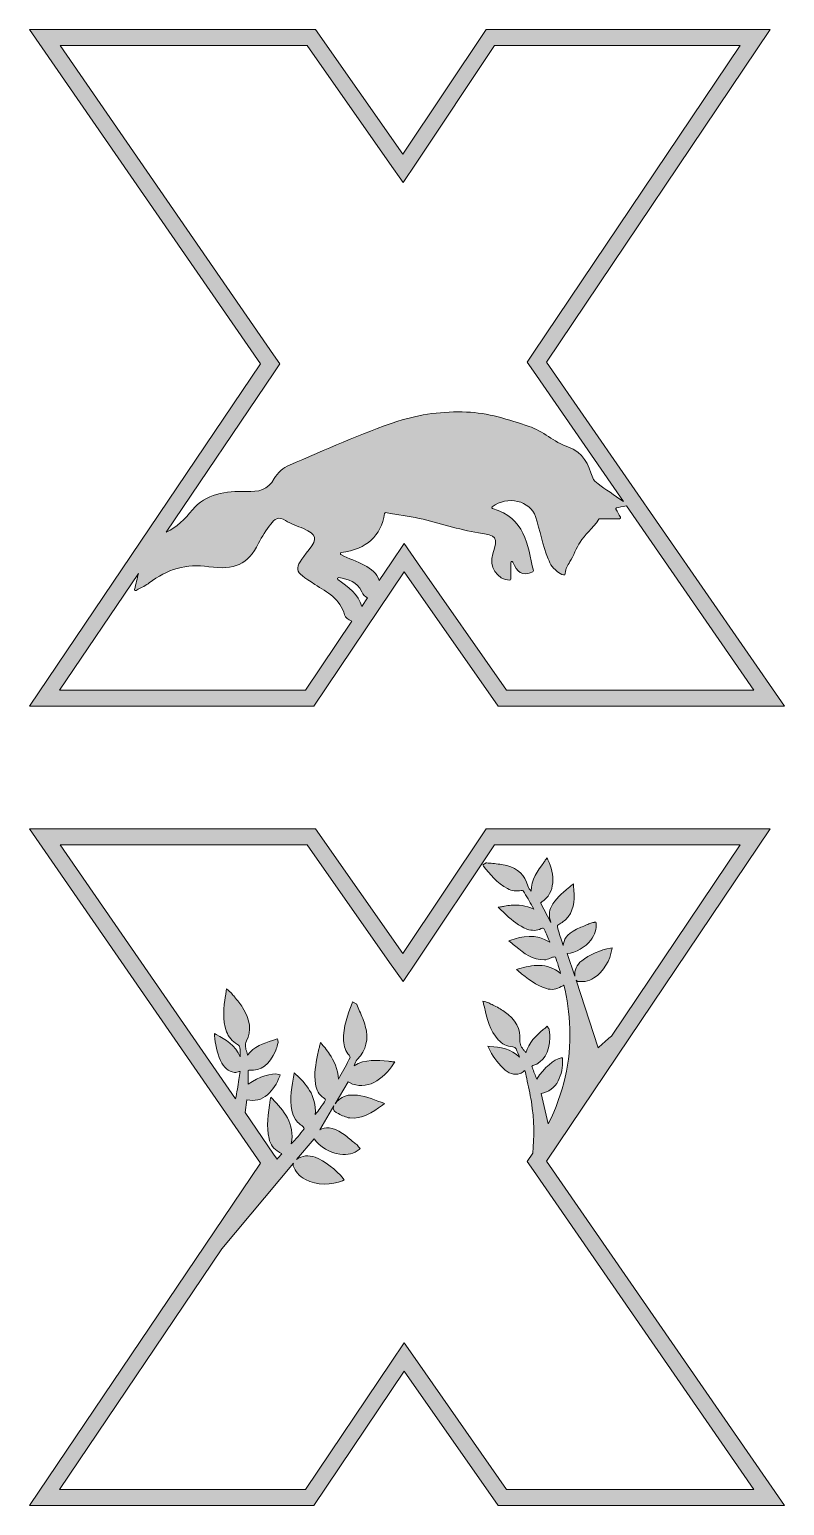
# Model space of a CAD drawing. Header units: millimetres. Extents: x 58 to 947, y -318 to -41.
# Drawn here: x 505.1 to 646.8, y -318 to -41 of the extents above; entities that cross this region are included whole.
import ezdxf

# ---------------------------------------------------------------- set-up
doc = ezdxf.new("R2010")
doc.units = ezdxf.units.MM
doc.header["$MEASUREMENT"] = 0
doc.layers.add('Layer3', color=7, linetype='Continuous')
doc.layers.add('Layer9', color=7, linetype='Continuous')

msp = doc.modelspace()

# ---------------------------------------------------------------- hatches: boundary and pattern name
at = {"layer": 'Layer3'}
h = msp.add_hatch(color=1, dxfattribs=at)
h.dxf.hatch_style = 2
h.paths.add_polyline_path([(602.12, -253.44), (644.07, -191.02), (590.77, -191.02), (575.14, -214.41), (558.78, -191.02), (505.12, -191.02), (548.46, -253.78), (505.12, -318.03), (558.49, -318.03), (575.43, -292.81), (593.03, -318.03), (646.76, -318.03)])
edge = h.paths.add_edge_path()
edge.add_spline(control_points=[(577.89, -291.09), (577.89, -291.09), (575.39, -287.5), (575.39, -287.5), (575.39, -287.5), (572.94, -291.13), (572.94, -291.13), (572.94, -291.13), (556.89, -315.03), (556.89, -315.03), (556.89, -315.03), (510.76, -315.03), (510.76, -315.03), (510.76, -315.03), (541.23, -269.85), (541.23, -269.85), (541.23, -269.85), (554.63, -253.76), (554.63, -253.76), (554.57, -253.94), (554.56, -254.13), (554.61, -254.27), (554.84, -254.86), (555.09, -255.31), (555.37, -255.65), (555.79, -256.16), (556.31, -256.57), (556.9, -256.88), (558.97, -258), (561.84, -257.94), (563.86, -257.07), (563.86, -257.07), (564.18, -256.94), (564.18, -256.94), (564.18, -256.94), (563.96, -256.66), (563.96, -256.66), (562.71, -255.07), (560.4, -253.33), (558.71, -252.68), (557.47, -252.21), (556.26, -252.35), (555.21, -253.08), (555.21, -253.08), (558.51, -249.2), (558.51, -249.2), (559.64, -250.76), (561.48, -251.86), (563.37, -252.11), (564.78, -252.3), (566.05, -251.98), (566.94, -251.21), (566.94, -251.21), (567.15, -251.04), (567.15, -251.04), (567.15, -251.04), (566.98, -250.84), (566.98, -250.84), (566.94, -250.79), (566.91, -250.75), (566.87, -250.7), (566.78, -250.58), (566.69, -250.46), (566.57, -250.36), (566.35, -250.19), (566.13, -250.01), (565.92, -249.83), (565.25, -249.29), (564.57, -248.72), (563.86, -248.22), (561.91, -246.84), (560.54, -247.02), (559.58, -247.51), (559.58, -247.51), (562.22, -243.05), (562.22, -243.05), (562.13, -243.26), (562.1, -243.45), (562.13, -243.63), (562.18, -243.89), (562.34, -244.09), (562.62, -244.24), (562.63, -244.25), (562.65, -244.26), (562.66, -244.26), (562.8, -244.34), (562.95, -244.41), (563.1, -244.49), (563.77, -244.84), (564.46, -245.21), (565.21, -245.29), (567.49, -245.54), (569.41, -244.3), (571.33, -242.89), (571.33, -242.89), (571.73, -242.6), (571.73, -242.6), (571.73, -242.6), (571.28, -242.43), (571.28, -242.43), (571.02, -242.34), (570.75, -242.24), (570.49, -242.14), (568.77, -241.5), (567.14, -240.9), (565.34, -241), (564.23, -241.06), (563.3, -241.58), (562.5, -242.6), (562.48, -242.63), (562.46, -242.65), (562.44, -242.68), (562.44, -242.68), (564.9, -238.52), (564.9, -238.52), (564.99, -238.57), (565.08, -238.62), (565.17, -238.67), (568.23, -240.32), (571.55, -238.07), (573.42, -235.15), (573.42, -235.15), (573.65, -234.79), (573.65, -234.79), (573.65, -234.79), (573.25, -234.75), (573.25, -234.75), (572.99, -234.73), (572.74, -234.7), (572.48, -234.67), (570.33, -234.45), (568.12, -234.21), (566, -235.51), (566.16, -235.04), (566.34, -234.6), (566.62, -234.31), (568.28, -232.58), (568.79, -230.49), (568.12, -228.08), (567.85, -227.1), (567.45, -226.16), (567.05, -225.25), (566.88, -224.85), (566.7, -224.43), (566.54, -224.02), (566.54, -224.02), (566.5, -223.93), (566.5, -223.93), (566.5, -223.93), (565.74, -223.52), (565.74, -223.52), (565.74, -223.52), (565.63, -223.79), (565.63, -223.79), (564.82, -225.83), (563.96, -228.22), (564.04, -230.78), (564.07, -231.85), (564.43, -232.78), (565.11, -233.54), (565.21, -233.66), (565.29, -233.91), (565.28, -233.97), (564.66, -235.17), (564, -236.36), (563.35, -237.51), (563.35, -237.51), (563.06, -238.03), (563.06, -238.03), (562.98, -236.06), (562.2, -234.55), (561.42, -233.31), (561.18, -232.92), (560.89, -232.58), (560.56, -232.17), (560.4, -231.97), (560.22, -231.76), (560.03, -231.51), (560.03, -231.51), (559.72, -231.13), (559.72, -231.13), (559.72, -231.13), (559.6, -231.63), (559.6, -231.63), (559.54, -231.89), (559.48, -232.13), (559.43, -232.34), (559.32, -232.76), (559.23, -233.13), (559.16, -233.49), (558.82, -235.24), (558.47, -237.04), (558.77, -238.92), (558.95, -240.08), (559.46, -240.95), (560.29, -241.51), (560.5, -241.64), (560.61, -241.77), (560.63, -241.88), (560.64, -241.98), (560.59, -242.11), (560.46, -242.3), (559.93, -243.05), (559.36, -243.85), (558.73, -244.67), (558.95, -241.03), (556.92, -238.75), (555.09, -237.14), (555.09, -237.14), (554.75, -236.84), (554.75, -236.84), (554.75, -236.84), (554.69, -237.32), (554.69, -237.32), (554.62, -237.79), (554.55, -238.28), (554.47, -238.75), (554.11, -241.03), (553.74, -243.39), (555.02, -245.59), (555.24, -245.97), (555.58, -246.25), (555.92, -246.51), (556.11, -246.67), (556.3, -246.82), (556.46, -246.98), (556.55, -247.07), (556.64, -247.26), (556.67, -247.37), (555.84, -248.39), (555.04, -249.31), (554.24, -250.16), (554.91, -246.35), (552.79, -243.82), (550.7, -241.74), (550.7, -241.74), (550.37, -241.41), (550.37, -241.41), (550.37, -241.41), (550.29, -241.9), (550.29, -241.9), (549.85, -244.61), (549.56, -246.86), (550.05, -249.16), (550.3, -250.28), (550.95, -251.17), (551.95, -251.72), (552.08, -251.79), (552.21, -251.88), (552.38, -252), (552.4, -252.01), (552.43, -252.03), (552.45, -252.05), (552.14, -252.37), (551.86, -252.71), (551.6, -253.05), (551.6, -253.05), (550.92, -252.07), (550.92, -252.07), (550.92, -252.07), (545.55, -244.28), (545.55, -244.28), (545.55, -244.28), (545.88, -241.89), (545.88, -241.89), (547.36, -242.21), (548.66, -241.9), (549.75, -240.96), (550.78, -240.06), (551.54, -238.91), (552.06, -237.43), (552.06, -237.43), (552.15, -237.18), (552.15, -237.18), (552.15, -237.18), (551.89, -237.12), (551.89, -237.12), (550.48, -236.81), (548.29, -237.52), (546.11, -238.99), (546.11, -238.89), (546.11, -238.79), (546.11, -238.7), (546.12, -237.91), (546.12, -237.16), (546.16, -236.42), (546.21, -236.37), (546.34, -236.31), (546.39, -236.31), (548.47, -236.57), (550.17, -235.3), (551.31, -232.63), (551.46, -232.27), (551.56, -231.89), (551.66, -231.52), (551.69, -231.4), (551.72, -231.28), (551.76, -231.16), (551.79, -231.05), (551.76, -230.95), (551.73, -230.85), (551.71, -230.81), (551.7, -230.76), (551.68, -230.7), (551.68, -230.7), (551.62, -230.45), (551.62, -230.45), (551.62, -230.45), (551.39, -230.53), (551.39, -230.53), (551.17, -230.6), (550.94, -230.68), (550.71, -230.75), (549, -231.3), (547.24, -231.87), (546.04, -233.54), (546, -233.34), (545.94, -233.15), (545.88, -232.96), (545.67, -232.26), (545.47, -231.6), (545.85, -230.85), (546.81, -228.95), (546.56, -226.89), (545.1, -224.56), (544.65, -223.86), (544.11, -223.21), (543.59, -222.59), (543.38, -222.35), (543.18, -222.11), (542.99, -221.87), (542.89, -221.75), (542.77, -221.66), (542.62, -221.54), (542.55, -221.48), (542.47, -221.42), (542.37, -221.34), (542.37, -221.34), (542.07, -221.09), (542.07, -221.09), (542.07, -221.09), (542.02, -221.48), (542.02, -221.48), (541.98, -221.76), (541.94, -222.04), (541.9, -222.32), (541.56, -224.64), (541.25, -226.83), (542.08, -229.11), (542.45, -230.13), (543.13, -230.91), (544.16, -231.5), (544.35, -231.61), (544.57, -231.9), (544.58, -232.07), (544.63, -232.63), (544.65, -233.2), (544.64, -233.83), (543.75, -231.67), (541.89, -230.54), (540.15, -229.64), (540.15, -229.64), (539.82, -229.47), (539.82, -229.47), (539.82, -229.47), (539.84, -229.85), (539.84, -229.85), (539.92, -231.43), (540.29, -232.95), (540.96, -234.51), (541.54, -235.88), (542.43, -236.63), (543.59, -236.74), (543.88, -236.77), (544.16, -236.69), (544.48, -236.6), (544.54, -236.59), (544.59, -236.57), (544.65, -236.56), (544.57, -237.06), (544.49, -237.57), (544.41, -238.1), (544.22, -239.3), (544.03, -240.52), (543.79, -241.73), (543.79, -241.73), (510.84, -194.02), (510.84, -194.02), (510.84, -194.02), (557.22, -194.02), (557.22, -194.02), (557.22, -194.02), (572.68, -216.13), (572.68, -216.13), (572.68, -216.13), (575.2, -219.72), (575.2, -219.72), (575.2, -219.72), (577.64, -216.08), (577.64, -216.08), (577.64, -216.08), (592.38, -194.02), (592.38, -194.02), (592.38, -194.02), (638.44, -194.02), (638.44, -194.02), (638.44, -194.02), (614.29, -229.96), (614.29, -229.96), (613.96, -230.22), (613.64, -230.49), (613.32, -230.78), (612.89, -231.16), (612.47, -231.55), (612.07, -231.91), (612.07, -231.91), (611.8, -232.14), (611.8, -232.14), (611.8, -232.14), (607.65, -219.43), (607.65, -219.43), (607.75, -219.55), (607.89, -219.65), (608.02, -219.67), (608.56, -219.74), (609.01, -219.74), (609.4, -219.67), (609.97, -219.56), (610.52, -219.33), (611.02, -219.01), (612.81, -217.88), (614.09, -215.63), (614.36, -213.68), (614.36, -213.68), (614.41, -213.38), (614.41, -213.38), (614.41, -213.38), (614.11, -213.43), (614.11, -213.43), (612.34, -213.72), (609.98, -214.76), (608.72, -215.8), (607.79, -216.56), (607.35, -217.56), (607.4, -218.7), (607.4, -218.7), (606.02, -214.46), (606.02, -214.46), (607.7, -214.25), (609.37, -213.3), (610.43, -211.93), (611.22, -210.92), (611.57, -209.79), (611.41, -208.77), (611.41, -208.77), (611.37, -208.53), (611.37, -208.53), (611.37, -208.53), (611.14, -208.58), (611.14, -208.58), (611.09, -208.59), (611.04, -208.6), (610.99, -208.61), (610.86, -208.62), (610.73, -208.64), (610.6, -208.7), (610.36, -208.79), (610.13, -208.88), (609.9, -208.97), (609.19, -209.26), (608.45, -209.55), (607.75, -209.88), (605.82, -210.8), (605.32, -211.95), (605.25, -212.91), (605.25, -212.91), (603.97, -209.29), (604.21, -209.14), (604.22, -209.13), (604.23, -209.12), (604.24, -209.12), (604.36, -209.04), (604.48, -208.96), (604.61, -208.88), (605.18, -208.5), (605.78, -208.12), (606.18, -207.58), (607.42, -205.91), (607.37, -203.89), (607.2, -201.79), (607.2, -201.79), (607.17, -201.35), (607.17, -201.35), (607.17, -201.35), (606.84, -201.63), (606.84, -201.63), (606.64, -201.8), (606.45, -201.96), (606.26, -202.12), (604.98, -203.19), (603.78, -204.19), (603.03, -205.64), (602.56, -206.52), (602.53, -207.47), (602.92, -208.53), (602.93, -208.56), (602.94, -208.58), (602.95, -208.61), (602.95, -208.61), (600.98, -204.91), (600.98, -204.91), (601.06, -204.87), (601.14, -204.82), (601.21, -204.77), (603.85, -203.1), (603.7, -199.55), (602.37, -196.84), (602.37, -196.84), (602.21, -196.51), (602.21, -196.51), (602.21, -196.51), (602, -196.8), (602, -196.8), (601.86, -196.99), (601.72, -197.18), (601.59, -197.37), (600.43, -198.94), (599.24, -200.56), (599.24, -202.76), (598.95, -202.44), (598.71, -202.12), (598.62, -201.77), (598.09, -199.74), (596.76, -198.45), (594.66, -197.93), (593.8, -197.72), (592.91, -197.63), (592.05, -197.54), (591.67, -197.51), (591.27, -197.47), (590.89, -197.42), (590.89, -197.42), (590.81, -197.41), (590.81, -197.41), (590.81, -197.41), (590.15, -197.82), (590.15, -197.82), (590.15, -197.82), (590.3, -198.02), (590.3, -198.02), (591.45, -199.53), (592.85, -201.22), (594.8, -202.26), (595.61, -202.7), (596.47, -202.81), (597.35, -202.61), (597.49, -202.58), (597.71, -202.63), (597.75, -202.66), (598.36, -203.66), (598.94, -204.69), (599.51, -205.69), (599.51, -205.69), (599.76, -206.13), (599.76, -206.13), (598.25, -205.35), (596.76, -205.31), (595.48, -205.38), (595.08, -205.4), (594.69, -205.48), (594.24, -205.56), (594.01, -205.6), (593.77, -205.65), (593.5, -205.69), (593.5, -205.69), (593.07, -205.76), (593.07, -205.76), (593.07, -205.76), (593.39, -206.07), (593.39, -206.07), (593.56, -206.23), (593.7, -206.38), (593.84, -206.52), (594.11, -206.78), (594.34, -207.01), (594.58, -207.22), (595.73, -208.23), (596.92, -209.27), (598.45, -209.85), (599.41, -210.21), (600.29, -210.18), (601.09, -209.77), (601.29, -209.67), (601.43, -209.64), (601.52, -209.67), (601.6, -209.7), (601.68, -209.8), (601.76, -209.98), (602.08, -210.72), (602.42, -211.5), (602.74, -212.34), (600.12, -210.62), (597.48, -211.21), (595.43, -211.95), (595.43, -211.95), (595.05, -212.09), (595.05, -212.09), (595.05, -212.09), (595.38, -212.33), (595.38, -212.33), (595.71, -212.59), (596.03, -212.85), (596.35, -213.11), (597.89, -214.37), (599.49, -215.68), (601.72, -215.63), (602.1, -215.62), (602.47, -215.47), (602.82, -215.32), (603.03, -215.24), (603.22, -215.16), (603.42, -215.1), (603.53, -215.07), (603.71, -215.08), (603.81, -215.11), (604.19, -216.19), (604.51, -217.21), (604.77, -218.19), (602.23, -216.03), (599.37, -216.6), (596.86, -217.33), (596.86, -217.33), (596.46, -217.44), (596.46, -217.44), (596.46, -217.44), (596.78, -217.71), (596.78, -217.71), (598.61, -219.22), (600.16, -220.42), (602.1, -221.02), (603.05, -221.31), (604.02, -221.18), (604.88, -220.64), (605, -220.57), (605.13, -220.51), (605.29, -220.43), (605.32, -220.41), (605.34, -220.4), (605.36, -220.39), (606.03, -222.92), (606.4, -225.59), (606.5, -228.55), (606.7, -234.67), (605.34, -240.68), (602.45, -246.39), (602.45, -246.39), (601.1, -240.73), (601.1, -240.73), (602.56, -240.44), (603.64, -239.64), (604.29, -238.36), (604.92, -237.14), (605.19, -235.79), (605.14, -234.26), (605.14, -234.26), (605.13, -233.99), (605.13, -233.99), (605.13, -233.99), (604.87, -234.04), (604.87, -234.04), (603.47, -234.31), (601.73, -235.82), (600.27, -238), (600.23, -237.91), (600.2, -237.83), (600.17, -237.74), (599.89, -237.02), (599.63, -236.34), (599.39, -235.65), (599.43, -235.59), (599.52, -235.49), (599.57, -235.47), (601.56, -234.88), (602.66, -233.06), (602.74, -230.19), (602.75, -229.81), (602.71, -229.42), (602.66, -229.05), (602.65, -228.92), (602.63, -228.8), (602.62, -228.68), (602.61, -228.57), (602.55, -228.49), (602.48, -228.42), (602.46, -228.38), (602.42, -228.34), (602.39, -228.29), (602.39, -228.29), (602.24, -228.09), (602.24, -228.09), (602.24, -228.09), (602.06, -228.25), (602.06, -228.25), (601.88, -228.41), (601.7, -228.57), (601.52, -228.72), (600.16, -229.9), (598.75, -231.11), (598.26, -233.09), (598.15, -232.93), (598.03, -232.78), (597.91, -232.63), (597.46, -232.08), (597.05, -231.55), (597.12, -230.72), (597.32, -228.62), (596.36, -226.85), (594.19, -225.32), (593.53, -224.85), (592.81, -224.48), (592.1, -224.12), (591.83, -223.99), (591.56, -223.85), (591.3, -223.7), (591.16, -223.63), (591.02, -223.6), (590.85, -223.55), (590.76, -223.53), (590.66, -223.5), (590.55, -223.47), (590.55, -223.47), (590.19, -223.36), (590.19, -223.36), (590.19, -223.36), (590.27, -223.73), (590.27, -223.73), (590.34, -224), (590.4, -224.27), (590.47, -224.54), (590.99, -226.77), (591.48, -228.89), (593.06, -230.63), (593.76, -231.41), (594.67, -231.85), (595.82, -231.98), (596.03, -232), (596.33, -232.18), (596.4, -232.33), (596.64, -232.82), (596.87, -233.33), (597.08, -233.91), (595.5, -232.29), (593.39, -232), (591.49, -231.87), (591.49, -231.87), (591.13, -231.85), (591.13, -231.85), (591.13, -231.85), (591.28, -232.18), (591.28, -232.18), (591.92, -233.58), (592.79, -234.82), (593.97, -235.97), (594.99, -236.98), (596.07, -237.31), (597.17, -236.95), (597.44, -236.86), (597.67, -236.69), (597.93, -236.48), (597.98, -236.45), (598.02, -236.41), (598.07, -236.37), (598.17, -236.86), (598.28, -237.36), (598.4, -237.87), (598.71, -239.29), (599.03, -240.75), (599.27, -242.22), (599.83, -245.67), (599.84, -248.92), (599.53, -251.92), (599.53, -251.92), (598.49, -253.47), (598.49, -253.47), (598.49, -253.47), (599.65, -255.15), (599.65, -255.15), (599.65, -255.15), (641.04, -315.03), (641.04, -315.03), (641.04, -315.03), (594.59, -315.03), (594.59, -315.03), (594.59, -315.03), (577.89, -291.09), (577.89, -291.09)], knot_values=[0, 0, 0, 0, 1, 1, 1, 2, 2, 2, 3, 3, 3, 4, 4, 4, 5, 5, 5, 6, 6, 6, 7, 7, 7, 8, 8, 8, 9, 9, 9, 10, 10, 10, 11, 11, 11, 12, 12, 12, 13, 13, 13, 14, 14, 14, 15, 15, 15, 16, 16, 16, 17, 17, 17, 18, 18, 18, 19, 19, 19, 20, 20, 20, 21, 21, 21, 22, 22, 22, 23, 23, 23, 24, 24, 24, 25, 25, 25, 26, 26, 26, 27, 27, 27, 28, 28, 28, 29, 29, 29, 30, 30, 30, 31, 31, 31, 32, 32, 32, 33, 33, 33, 34, 34, 34, 35, 35, 35, 36, 36, 36, 37, 37, 37, 38, 38, 38, 39, 39, 39, 40, 40, 40, 41, 41, 41, 42, 42, 42, 43, 43, 43, 44, 44, 44, 45, 45, 45, 46, 46, 46, 47, 47, 47, 48, 48, 48, 49, 49, 49, 50, 50, 50, 51, 51, 51, 52, 52, 52, 53, 53, 53, 54, 54, 54, 55, 55, 55, 56, 56, 56, 57, 57, 57, 58, 58, 58, 59, 59, 59, 60, 60, 60, 61, 61, 61, 62, 62, 62, 63, 63, 63, 64, 64, 64, 65, 65, 65, 66, 66, 66, 67, 67, 67, 68, 68, 68, 69, 69, 69, 70, 70, 70, 71, 71, 71, 72, 72, 72, 73, 73, 73, 74, 74, 74, 75, 75, 75, 76, 76, 76, 77, 77, 77, 78, 78, 78, 79, 79, 79, 80, 80, 80, 81, 81, 81, 82, 82, 82, 83, 83, 83, 84, 84, 84, 85, 85, 85, 86, 86, 86, 87, 87, 87, 88, 88, 88, 89, 89, 89, 90, 90, 90, 91, 91, 91, 92, 92, 92, 93, 93, 93, 94, 94, 94, 95, 95, 95, 96, 96, 96, 97, 97, 97, 98, 98, 98, 99, 99, 99, 100, 100, 100, 101, 101, 101, 102, 102, 102, 103, 103, 103, 104, 104, 104, 105, 105, 105, 106, 106, 106, 107, 107, 107, 108, 108, 108, 109, 109, 109, 110, 110, 110, 111, 111, 111, 112, 112, 112, 113, 113, 113, 114, 114, 114, 115, 115, 115, 116, 116, 116, 117, 117, 117, 118, 118, 118, 119, 119, 119, 120, 120, 120, 121, 121, 121, 122, 122, 122, 123, 123, 123, 124, 124, 124, 125, 125, 125, 126, 126, 126, 127, 127, 127, 128, 128, 128, 129, 129, 129, 130, 130, 130, 131, 131, 131, 132, 132, 132, 133, 133, 133, 134, 134, 134, 135, 135, 135, 136, 136, 136, 137, 137, 137, 138, 138, 138, 139, 139, 139, 140, 140, 140, 141, 141, 141, 142, 142, 142, 143, 143, 143, 144, 144, 144, 145, 145, 145, 146, 146, 146, 147, 147, 147, 148, 148, 148, 149, 149, 149, 150, 150, 150, 151, 151, 151, 152, 152, 152, 153, 153, 153, 154, 154, 154, 155, 155, 155, 156, 156, 156, 157, 157, 157, 158, 158, 158, 159, 159, 159, 160, 160, 160, 161, 161, 161, 162, 162, 162, 163, 163, 163, 164, 164, 164, 165, 165, 165, 166, 166, 166, 167, 167, 167, 168, 168, 168, 169, 169, 169, 170, 170, 170, 171, 171, 171, 172, 172, 172, 173, 173, 173, 174, 174, 174, 175, 175, 175, 176, 176, 176, 177, 177, 177, 178, 178, 178, 179, 179, 179, 180, 180, 180, 181, 181, 181, 182, 182, 182, 183, 183, 183, 184, 184, 184, 185, 185, 185, 186, 186, 186, 187, 187, 187, 188, 188, 188, 189, 189, 189, 190, 190, 190, 191, 191, 191, 192, 192, 192, 193, 193, 193, 194, 194, 194, 195, 195, 195, 196, 196, 196, 197, 197, 197, 198, 198, 198, 199, 199, 199, 200, 200, 200, 201, 201, 201, 202, 202, 202, 203, 203, 203, 204, 204, 204, 205, 205, 205, 206, 206, 206, 207, 207, 207, 208, 208, 208, 209, 209, 209, 210, 210, 210, 211, 211, 211, 212, 212, 212, 213, 213, 213, 214, 214, 214, 215, 215, 215, 216, 216, 216, 217, 217, 217, 218, 218, 218, 219, 219, 219, 220, 220, 220, 221, 221, 221, 222, 222, 222, 223, 223, 223, 224, 224, 224, 225, 225, 225, 226, 226, 226, 227, 227, 227, 228, 228, 228, 229, 229, 229, 230, 230, 230, 231, 231, 231, 232, 232, 232, 233, 233, 233, 234, 234, 234, 235, 235, 235, 236, 236, 236, 237, 237, 237, 238, 238, 238, 239, 239, 239, 240, 240, 240, 241, 241, 241, 242, 242, 242, 243, 243, 243, 244, 244, 244, 245, 245, 245, 246, 246, 246, 247, 247, 247, 248, 248, 248, 249, 249, 249, 250, 250, 250, 251, 251, 251, 252, 252, 252, 253, 253, 253, 254, 254, 254, 255, 255, 255, 256, 256, 256, 257, 257, 257, 258, 258, 258, 259, 259, 259, 260, 260, 260, 261, 261, 261, 262, 262, 262, 263, 263, 263, 264, 264, 264, 265, 265, 265, 265], degree=3, periodic=1)
at = {"layer": 'Layer9'}
h = msp.add_hatch(color=1, dxfattribs=at)
h.dxf.hatch_style = 2
h.paths.add_polyline_path([(602.12, -103.46), (644.07, -41.04), (590.77, -41.04), (575.14, -64.43), (558.78, -41.04), (505.12, -41.04), (548.46, -103.79), (505.12, -168.04), (558.49, -168.04), (575.43, -142.83), (593.03, -168.04), (646.76, -168.04)])
edge = h.paths.add_edge_path()
edge.add_spline(control_points=[(550.92, -102.09), (550.92, -102.09), (510.84, -44.04), (510.84, -44.04), (510.84, -44.04), (557.22, -44.04), (557.22, -44.04), (557.22, -44.04), (572.68, -66.15), (572.68, -66.15), (572.68, -66.15), (575.2, -69.74), (575.2, -69.74), (575.2, -69.74), (577.64, -66.1), (577.64, -66.1), (577.64, -66.1), (592.38, -44.04), (592.38, -44.04), (592.38, -44.04), (638.44, -44.04), (638.44, -44.04), (638.44, -44.04), (599.63, -101.79), (599.63, -101.79), (599.63, -101.79), (598.49, -103.48), (598.49, -103.48), (598.49, -103.48), (599.65, -105.17), (599.65, -105.17), (599.65, -105.17), (616.57, -129.64), (616.57, -129.64), (614.72, -128.36), (613.25, -127.36), (611.81, -126.32), (611.39, -126.02), (610.94, -125.61), (610.79, -125.15), (609.92, -122.69), (609.15, -120.41), (606.11, -119.37), (603.54, -118.48), (601.41, -116.38), (598.84, -115.52), (595.04, -114.24), (591.05, -112.96), (587.09, -112.82), (582.82, -112.67), (578.29, -113.22), (574.25, -114.55), (567.3, -116.84), (560.62, -119.92), (553.89, -122.79), (552.76, -123.27), (551.6, -124.24), (551.04, -125.28), (549.84, -127.52), (548.12, -127.82), (545.76, -127.73), (542.01, -127.6), (538.07, -128.19), (535.71, -131.16), (534.26, -132.99), (532.76, -134.38), (530.76, -135.39), (530.76, -135.39), (550.94, -105.47), (550.94, -105.47), (550.94, -105.47), (552.09, -103.77), (552.09, -103.77), (552.09, -103.77), (550.92, -102.09), (550.92, -102.09)], knot_values=[0, 0, 0, 0, 1, 1, 1, 2, 2, 2, 3, 3, 3, 4, 4, 4, 5, 5, 5, 6, 6, 6, 7, 7, 7, 8, 8, 8, 9, 9, 9, 10, 10, 10, 11, 11, 11, 12, 12, 12, 13, 13, 13, 14, 14, 14, 15, 15, 15, 16, 16, 16, 17, 17, 17, 18, 18, 18, 19, 19, 19, 20, 20, 20, 21, 21, 21, 22, 22, 22, 23, 23, 23, 24, 24, 24, 25, 25, 25, 25], degree=3, periodic=1)
edge = h.paths.add_edge_path()
edge.add_spline(control_points=[(562.98, -144.23), (562.82, -144.11), (562.94, -143.86), (563.14, -143.9), (564.93, -144.24), (566.58, -144.57), (567.46, -146.58), (567.69, -147.11), (568.08, -147.48), (568.55, -147.69), (568.55, -147.69), (567.45, -149.32), (567.45, -149.32), (566.9, -147.03), (564.83, -145.69), (562.98, -144.23)], knot_values=[0, 0, 0, 0, 1, 1, 1, 2, 2, 2, 3, 3, 3, 4, 4, 4, 5, 5, 5, 5], degree=3, periodic=1)
edge = h.paths.add_edge_path()
edge.add_spline(control_points=[(556.89, -165.04), (556.89, -165.04), (510.76, -165.04), (510.76, -165.04), (510.76, -165.04), (525.56, -143.11), (525.56, -143.11), (525.32, -144.08), (525.09, -145.08), (524.83, -146.11), (524.79, -146.27), (524.96, -146.4), (525.11, -146.32), (526.24, -145.69), (526.97, -145.36), (527.59, -144.88), (530.88, -142.33), (534.6, -141.24), (538.75, -141.85), (543.62, -142.56), (546.05, -141.46), (548.1, -137.45), (548.75, -136.18), (549.5, -134.97), (550.38, -133.84), (551.05, -132.98), (551.83, -132.27), (553.17, -133.19), (554.15, -133.87), (555.39, -134.2), (556.5, -134.7), (558.96, -135.79), (559.18, -136.57), (557.58, -138.63), (554.54, -142.53), (554.55, -142.53), (558.66, -145.18), (560.96, -146.66), (563.43, -147.89), (564.23, -150.9), (564.35, -151.37), (564.92, -151.74), (565.59, -152.1), (565.59, -152.1), (556.89, -165.04), (556.89, -165.04)], knot_values=[0, 0, 0, 0, 1, 1, 1, 2, 2, 2, 3, 3, 3, 4, 4, 4, 5, 5, 5, 6, 6, 6, 7, 7, 7, 8, 8, 8, 9, 9, 9, 10, 10, 10, 11, 11, 11, 12, 12, 12, 13, 13, 13, 14, 14, 14, 15, 15, 15, 15], degree=3, periodic=1)
edge = h.paths.add_edge_path()
edge.add_spline(control_points=[(577.89, -141.11), (577.89, -141.11), (575.39, -137.52), (575.39, -137.52), (575.39, -137.52), (572.94, -141.15), (572.94, -141.15), (572.94, -141.15), (570.73, -144.45), (570.73, -144.45), (569.87, -141.76), (566.53, -141.08), (563.54, -139.57), (563.37, -139.49), (563.41, -139.24), (563.59, -139.21), (568.5, -138.51), (570.97, -136.05), (571.75, -131.87), (571.77, -131.76), (571.87, -131.69), (571.98, -131.71), (574.23, -132.08), (576.26, -132.34), (578.25, -132.79), (581.97, -133.65), (585.61, -134.9), (589.37, -135.49), (592.73, -136.01), (593.16, -136.25), (592.04, -139.42), (591.23, -141.74), (592.87, -144.35), (595.23, -144.37), (595.33, -144.37), (595.41, -144.28), (595.41, -144.18), (595.41, -144.18), (595.41, -141.05), (595.41, -141.05), (595.41, -140.84), (595.71, -140.78), (595.79, -140.97), (596.57, -142.8), (597.49, -143.76), (599.56, -142.79), (599.63, -142.75), (599.68, -142.66), (599.66, -142.58), (598.52, -137.76), (598.11, -132.63), (591.99, -130.95), (591.83, -130.9), (591.8, -130.71), (591.92, -130.61), (594.77, -128.42), (599.11, -129.49), (600.05, -132.46), (600.89, -135.09), (601.39, -137.83), (602.42, -140.37), (602.86, -141.44), (603.26, -142.21), (604.66, -143.13), (605.04, -143.38), (605.62, -143.58), (605.64, -143.12), (605.7, -142.11), (606.07, -141.66), (606.52, -140.88), (607.07, -139.92), (607.85, -138.21), (608.41, -137.26), (609.29, -135.79), (610.68, -134.79), (611.95, -132.94), (611.99, -132.88), (612.05, -132.85), (612.12, -132.85), (612.12, -132.85), (615.84, -132.85), (615.84, -132.85), (615.98, -132.85), (616.07, -132.69), (616, -132.57), (615.68, -132), (615.41, -131.54), (615.15, -131.08), (615.08, -130.97), (615.15, -130.82), (615.27, -130.8), (615.77, -130.69), (616.25, -130.59), (617.1, -130.41), (617.1, -130.41), (641.04, -165.04), (641.04, -165.04), (641.04, -165.04), (594.59, -165.04), (594.59, -165.04), (594.59, -165.04), (577.89, -141.11), (577.89, -141.11)], knot_values=[0, 0, 0, 0, 1, 1, 1, 2, 2, 2, 3, 3, 3, 4, 4, 4, 5, 5, 5, 6, 6, 6, 7, 7, 7, 8, 8, 8, 9, 9, 9, 10, 10, 10, 11, 11, 11, 12, 12, 12, 13, 13, 13, 14, 14, 14, 15, 15, 15, 16, 16, 16, 17, 17, 17, 18, 18, 18, 19, 19, 19, 20, 20, 20, 21, 21, 21, 22, 22, 22, 23, 23, 23, 24, 24, 24, 25, 25, 25, 26, 26, 26, 27, 27, 27, 28, 28, 28, 29, 29, 29, 30, 30, 30, 31, 31, 31, 32, 32, 32, 33, 33, 33, 34, 34, 34, 34], degree=3, periodic=1)

# ---------------------------------------------------------------- linework, layer by layer
at = {"layer": 'Layer3', "lineweight": 0}
msp.add_lwpolyline([(602.12, -253.44), (644.07, -191.02), (590.77, -191.02), (575.14, -214.41), (558.78, -191.02), (505.12, -191.02), (548.46, -253.78), (505.12, -318.03), (558.49, -318.03), (575.43, -292.81), (593.03, -318.03), (646.76, -318.03), (602.12, -253.44)], dxfattribs=at)
msp.add_open_spline([(577.89, -291.09), (577.89, -291.09), (575.39, -287.5), (575.39, -287.5), (575.39, -287.5), (572.94, -291.13), (572.94, -291.13), (572.94, -291.13), (556.89, -315.03), (556.89, -315.03), (556.89, -315.03), (510.76, -315.03), (510.76, -315.03), (510.76, -315.03), (541.23, -269.85), (541.23, -269.85), (541.23, -269.85), (554.63, -253.76), (554.63, -253.76), (554.57, -253.94), (554.56, -254.13), (554.61, -254.27), (554.84, -254.86), (555.09, -255.31), (555.37, -255.65), (555.79, -256.16), (556.31, -256.57), (556.9, -256.88), (558.97, -258), (561.84, -257.94), (563.86, -257.07), (563.86, -257.07), (564.18, -256.94), (564.18, -256.94), (564.18, -256.94), (563.96, -256.66), (563.96, -256.66), (562.71, -255.07), (560.4, -253.33), (558.71, -252.68), (557.47, -252.21), (556.26, -252.35), (555.21, -253.08), (555.21, -253.08), (558.51, -249.2), (558.51, -249.2), (559.64, -250.76), (561.48, -251.86), (563.37, -252.11), (564.78, -252.3), (566.05, -251.98), (566.94, -251.21), (566.94, -251.21), (567.15, -251.04), (567.15, -251.04), (567.15, -251.04), (566.98, -250.84), (566.98, -250.84), (566.94, -250.79), (566.91, -250.75), (566.87, -250.7), (566.78, -250.58), (566.69, -250.46), (566.57, -250.36), (566.35, -250.19), (566.13, -250.01), (565.92, -249.83), (565.25, -249.29), (564.57, -248.72), (563.86, -248.22), (561.91, -246.84), (560.54, -247.02), (559.58, -247.51), (559.58, -247.51), (562.22, -243.05), (562.22, -243.05), (562.13, -243.26), (562.1, -243.45), (562.13, -243.63), (562.18, -243.89), (562.34, -244.09), (562.62, -244.24), (562.63, -244.25), (562.65, -244.26), (562.66, -244.26), (562.8, -244.34), (562.95, -244.41), (563.1, -244.49), (563.77, -244.84), (564.46, -245.21), (565.21, -245.29), (567.49, -245.54), (569.41, -244.3), (571.33, -242.89), (571.33, -242.89), (571.73, -242.6), (571.73, -242.6), (571.73, -242.6), (571.28, -242.43), (571.28, -242.43), (571.02, -242.34), (570.75, -242.24), (570.49, -242.14), (568.77, -241.5), (567.14, -240.9), (565.34, -241), (564.23, -241.06), (563.3, -241.58), (562.5, -242.6), (562.48, -242.63), (562.46, -242.65), (562.44, -242.68), (562.44, -242.68), (564.9, -238.52), (564.9, -238.52), (564.99, -238.57), (565.08, -238.62), (565.17, -238.67), (568.23, -240.32), (571.55, -238.07), (573.42, -235.15), (573.42, -235.15), (573.65, -234.79), (573.65, -234.79), (573.65, -234.79), (573.25, -234.75), (573.25, -234.75), (572.99, -234.73), (572.74, -234.7), (572.48, -234.67), (570.33, -234.45), (568.12, -234.21), (566, -235.51), (566.16, -235.04), (566.34, -234.6), (566.62, -234.31), (568.28, -232.58), (568.79, -230.49), (568.12, -228.08), (567.85, -227.1), (567.45, -226.16), (567.05, -225.25), (566.88, -224.85), (566.7, -224.43), (566.54, -224.02), (566.54, -224.02), (566.5, -223.93), (566.5, -223.93), (566.5, -223.93), (565.74, -223.52), (565.74, -223.52), (565.74, -223.52), (565.63, -223.79), (565.63, -223.79), (564.82, -225.83), (563.96, -228.22), (564.04, -230.78), (564.07, -231.85), (564.43, -232.78), (565.11, -233.54), (565.21, -233.66), (565.29, -233.91), (565.28, -233.97), (564.66, -235.17), (564, -236.36), (563.35, -237.51), (563.35, -237.51), (563.06, -238.03), (563.06, -238.03), (562.98, -236.06), (562.2, -234.55), (561.42, -233.31), (561.18, -232.92), (560.89, -232.58), (560.56, -232.17), (560.4, -231.97), (560.22, -231.76), (560.03, -231.51), (560.03, -231.51), (559.72, -231.13), (559.72, -231.13), (559.72, -231.13), (559.6, -231.63), (559.6, -231.63), (559.54, -231.89), (559.48, -232.13), (559.43, -232.34), (559.32, -232.76), (559.23, -233.13), (559.16, -233.49), (558.82, -235.24), (558.47, -237.04), (558.77, -238.92), (558.95, -240.08), (559.46, -240.95), (560.29, -241.51), (560.5, -241.64), (560.61, -241.77), (560.63, -241.88), (560.64, -241.98), (560.59, -242.11), (560.46, -242.3), (559.93, -243.05), (559.36, -243.85), (558.73, -244.67), (558.95, -241.03), (556.92, -238.75), (555.09, -237.14), (555.09, -237.14), (554.75, -236.84), (554.75, -236.84), (554.75, -236.84), (554.69, -237.32), (554.69, -237.32), (554.62, -237.79), (554.55, -238.28), (554.47, -238.75), (554.11, -241.03), (553.74, -243.39), (555.02, -245.59), (555.24, -245.97), (555.58, -246.25), (555.92, -246.51), (556.11, -246.67), (556.3, -246.82), (556.46, -246.98), (556.55, -247.07), (556.64, -247.26), (556.67, -247.37), (555.84, -248.39), (555.04, -249.31), (554.24, -250.16), (554.91, -246.35), (552.79, -243.82), (550.7, -241.74), (550.7, -241.74), (550.37, -241.41), (550.37, -241.41), (550.37, -241.41), (550.29, -241.9), (550.29, -241.9), (549.85, -244.61), (549.56, -246.86), (550.05, -249.16), (550.3, -250.28), (550.95, -251.17), (551.95, -251.72), (552.08, -251.79), (552.21, -251.88), (552.38, -252), (552.4, -252.01), (552.43, -252.03), (552.45, -252.05), (552.14, -252.37), (551.86, -252.71), (551.6, -253.05), (551.6, -253.05), (550.92, -252.07), (550.92, -252.07), (550.92, -252.07), (545.55, -244.28), (545.55, -244.28), (545.55, -244.28), (545.88, -241.89), (545.88, -241.89), (547.36, -242.21), (548.66, -241.9), (549.75, -240.96), (550.78, -240.06), (551.54, -238.91), (552.06, -237.43), (552.06, -237.43), (552.15, -237.18), (552.15, -237.18), (552.15, -237.18), (551.89, -237.12), (551.89, -237.12), (550.48, -236.81), (548.29, -237.52), (546.11, -238.99), (546.11, -238.89), (546.11, -238.79), (546.11, -238.7), (546.12, -237.91), (546.12, -237.16), (546.16, -236.42), (546.21, -236.37), (546.34, -236.31), (546.39, -236.31), (548.47, -236.57), (550.17, -235.3), (551.31, -232.63), (551.46, -232.27), (551.56, -231.89), (551.66, -231.52), (551.69, -231.4), (551.72, -231.28), (551.76, -231.16), (551.79, -231.05), (551.76, -230.95), (551.73, -230.85), (551.71, -230.81), (551.7, -230.76), (551.68, -230.7), (551.68, -230.7), (551.62, -230.45), (551.62, -230.45), (551.62, -230.45), (551.39, -230.53), (551.39, -230.53), (551.17, -230.6), (550.94, -230.68), (550.71, -230.75), (549, -231.3), (547.24, -231.87), (546.04, -233.54), (546, -233.34), (545.94, -233.15), (545.88, -232.96), (545.67, -232.26), (545.47, -231.6), (545.85, -230.85), (546.81, -228.95), (546.56, -226.89), (545.1, -224.56), (544.65, -223.86), (544.11, -223.21), (543.59, -222.59), (543.38, -222.35), (543.18, -222.11), (542.99, -221.87), (542.89, -221.75), (542.77, -221.66), (542.62, -221.54), (542.55, -221.48), (542.47, -221.42), (542.37, -221.34), (542.37, -221.34), (542.07, -221.09), (542.07, -221.09), (542.07, -221.09), (542.02, -221.48), (542.02, -221.48), (541.98, -221.76), (541.94, -222.04), (541.9, -222.32), (541.56, -224.64), (541.25, -226.83), (542.08, -229.11), (542.45, -230.13), (543.13, -230.91), (544.16, -231.5), (544.35, -231.61), (544.57, -231.9), (544.58, -232.07), (544.63, -232.63), (544.65, -233.2), (544.64, -233.83), (543.75, -231.67), (541.89, -230.54), (540.15, -229.64), (540.15, -229.64), (539.82, -229.47), (539.82, -229.47), (539.82, -229.47), (539.84, -229.85), (539.84, -229.85), (539.92, -231.43), (540.29, -232.95), (540.96, -234.51), (541.54, -235.88), (542.43, -236.63), (543.59, -236.74), (543.88, -236.77), (544.16, -236.69), (544.48, -236.6), (544.54, -236.59), (544.59, -236.57), (544.65, -236.56), (544.57, -237.06), (544.49, -237.57), (544.41, -238.1), (544.22, -239.3), (544.03, -240.52), (543.79, -241.73), (543.79, -241.73), (510.84, -194.02), (510.84, -194.02), (510.84, -194.02), (557.22, -194.02), (557.22, -194.02), (557.22, -194.02), (572.68, -216.13), (572.68, -216.13), (572.68, -216.13), (575.2, -219.72), (575.2, -219.72), (575.2, -219.72), (577.64, -216.08), (577.64, -216.08), (577.64, -216.08), (592.38, -194.02), (592.38, -194.02), (592.38, -194.02), (638.44, -194.02), (638.44, -194.02), (638.44, -194.02), (614.29, -229.96), (614.29, -229.96), (613.96, -230.22), (613.64, -230.49), (613.32, -230.78), (612.89, -231.16), (612.47, -231.55), (612.07, -231.91), (612.07, -231.91), (611.8, -232.14), (611.8, -232.14), (611.8, -232.14), (607.65, -219.43), (607.65, -219.43), (607.75, -219.55), (607.89, -219.65), (608.02, -219.67), (608.56, -219.74), (609.01, -219.74), (609.4, -219.67), (609.97, -219.56), (610.52, -219.33), (611.02, -219.01), (612.81, -217.88), (614.09, -215.63), (614.36, -213.68), (614.36, -213.68), (614.41, -213.38), (614.41, -213.38), (614.41, -213.38), (614.11, -213.43), (614.11, -213.43), (612.34, -213.72), (609.98, -214.76), (608.72, -215.8), (607.79, -216.56), (607.35, -217.56), (607.4, -218.7), (607.4, -218.7), (606.02, -214.46), (606.02, -214.46), (607.7, -214.25), (609.37, -213.3), (610.43, -211.93), (611.22, -210.92), (611.57, -209.79), (611.41, -208.77), (611.41, -208.77), (611.37, -208.53), (611.37, -208.53), (611.37, -208.53), (611.14, -208.58), (611.14, -208.58), (611.09, -208.59), (611.04, -208.6), (610.99, -208.61), (610.86, -208.62), (610.73, -208.64), (610.6, -208.7), (610.36, -208.79), (610.13, -208.88), (609.9, -208.97), (609.19, -209.26), (608.45, -209.55), (607.75, -209.88), (605.82, -210.8), (605.32, -211.95), (605.25, -212.91), (605.25, -212.91), (603.97, -209.29), (604.21, -209.14), (604.22, -209.13), (604.23, -209.12), (604.24, -209.12), (604.36, -209.04), (604.48, -208.96), (604.61, -208.88), (605.18, -208.5), (605.78, -208.12), (606.18, -207.58), (607.42, -205.91), (607.37, -203.89), (607.2, -201.79), (607.2, -201.79), (607.17, -201.35), (607.17, -201.35), (607.17, -201.35), (606.84, -201.63), (606.84, -201.63), (606.64, -201.8), (606.45, -201.96), (606.26, -202.12), (604.98, -203.19), (603.78, -204.19), (603.03, -205.64), (602.56, -206.52), (602.53, -207.47), (602.92, -208.53), (602.93, -208.56), (602.94, -208.58), (602.95, -208.61), (602.95, -208.61), (600.98, -204.91), (600.98, -204.91), (601.06, -204.87), (601.14, -204.82), (601.21, -204.77), (603.85, -203.1), (603.7, -199.55), (602.37, -196.84), (602.37, -196.84), (602.21, -196.51), (602.21, -196.51), (602.21, -196.51), (602, -196.8), (602, -196.8), (601.86, -196.99), (601.72, -197.18), (601.59, -197.37), (600.43, -198.94), (599.24, -200.56), (599.24, -202.76), (598.95, -202.44), (598.71, -202.12), (598.62, -201.77), (598.09, -199.74), (596.76, -198.45), (594.66, -197.93), (593.8, -197.72), (592.91, -197.63), (592.05, -197.54), (591.67, -197.51), (591.27, -197.47), (590.89, -197.42), (590.89, -197.42), (590.81, -197.41), (590.81, -197.41), (590.81, -197.41), (590.15, -197.82), (590.15, -197.82), (590.15, -197.82), (590.3, -198.02), (590.3, -198.02), (591.45, -199.53), (592.85, -201.22), (594.8, -202.26), (595.61, -202.7), (596.47, -202.81), (597.35, -202.61), (597.49, -202.58), (597.71, -202.63), (597.75, -202.66), (598.36, -203.66), (598.94, -204.69), (599.51, -205.69), (599.51, -205.69), (599.76, -206.13), (599.76, -206.13), (598.25, -205.35), (596.76, -205.31), (595.48, -205.38), (595.08, -205.4), (594.69, -205.48), (594.24, -205.56), (594.01, -205.6), (593.77, -205.65), (593.5, -205.69), (593.5, -205.69), (593.07, -205.76), (593.07, -205.76), (593.07, -205.76), (593.39, -206.07), (593.39, -206.07), (593.56, -206.23), (593.7, -206.38), (593.84, -206.52), (594.11, -206.78), (594.34, -207.01), (594.58, -207.22), (595.73, -208.23), (596.92, -209.27), (598.45, -209.85), (599.41, -210.21), (600.29, -210.18), (601.09, -209.77), (601.29, -209.67), (601.43, -209.64), (601.52, -209.67), (601.6, -209.7), (601.68, -209.8), (601.76, -209.98), (602.08, -210.72), (602.42, -211.5), (602.74, -212.34), (600.12, -210.62), (597.48, -211.21), (595.43, -211.95), (595.43, -211.95), (595.05, -212.09), (595.05, -212.09), (595.05, -212.09), (595.38, -212.33), (595.38, -212.33), (595.71, -212.59), (596.03, -212.85), (596.35, -213.11), (597.89, -214.37), (599.49, -215.68), (601.72, -215.63), (602.1, -215.62), (602.47, -215.47), (602.82, -215.32), (603.03, -215.24), (603.22, -215.16), (603.42, -215.1), (603.53, -215.07), (603.71, -215.08), (603.81, -215.11), (604.19, -216.19), (604.51, -217.21), (604.77, -218.19), (602.23, -216.03), (599.37, -216.6), (596.86, -217.33), (596.86, -217.33), (596.46, -217.44), (596.46, -217.44), (596.46, -217.44), (596.78, -217.71), (596.78, -217.71), (598.61, -219.22), (600.16, -220.42), (602.1, -221.02), (603.05, -221.31), (604.02, -221.18), (604.88, -220.64), (605, -220.57), (605.13, -220.51), (605.29, -220.43), (605.32, -220.41), (605.34, -220.4), (605.36, -220.39), (606.03, -222.92), (606.4, -225.59), (606.5, -228.55), (606.7, -234.67), (605.34, -240.68), (602.45, -246.39), (602.45, -246.39), (601.1, -240.73), (601.1, -240.73), (602.56, -240.44), (603.64, -239.64), (604.29, -238.36), (604.92, -237.14), (605.19, -235.79), (605.14, -234.26), (605.14, -234.26), (605.13, -233.99), (605.13, -233.99), (605.13, -233.99), (604.87, -234.04), (604.87, -234.04), (603.47, -234.31), (601.73, -235.82), (600.27, -238), (600.23, -237.91), (600.2, -237.83), (600.17, -237.74), (599.89, -237.02), (599.63, -236.34), (599.39, -235.65), (599.43, -235.59), (599.52, -235.49), (599.57, -235.47), (601.56, -234.88), (602.66, -233.06), (602.74, -230.19), (602.75, -229.81), (602.71, -229.42), (602.66, -229.05), (602.65, -228.92), (602.63, -228.8), (602.62, -228.68), (602.61, -228.57), (602.55, -228.49), (602.48, -228.42), (602.46, -228.38), (602.42, -228.34), (602.39, -228.29), (602.39, -228.29), (602.24, -228.09), (602.24, -228.09), (602.24, -228.09), (602.06, -228.25), (602.06, -228.25), (601.88, -228.41), (601.7, -228.57), (601.52, -228.72), (600.16, -229.9), (598.75, -231.11), (598.26, -233.09), (598.15, -232.93), (598.03, -232.78), (597.91, -232.63), (597.46, -232.08), (597.05, -231.55), (597.12, -230.72), (597.32, -228.62), (596.36, -226.85), (594.19, -225.32), (593.53, -224.85), (592.81, -224.48), (592.1, -224.12), (591.83, -223.99), (591.56, -223.85), (591.3, -223.7), (591.16, -223.63), (591.02, -223.6), (590.85, -223.55), (590.76, -223.53), (590.66, -223.5), (590.55, -223.47), (590.55, -223.47), (590.19, -223.36), (590.19, -223.36), (590.19, -223.36), (590.27, -223.73), (590.27, -223.73), (590.34, -224), (590.4, -224.27), (590.47, -224.54), (590.99, -226.77), (591.48, -228.89), (593.06, -230.63), (593.76, -231.41), (594.67, -231.85), (595.82, -231.98), (596.03, -232), (596.33, -232.18), (596.4, -232.33), (596.64, -232.82), (596.87, -233.33), (597.08, -233.91), (595.5, -232.29), (593.39, -232), (591.49, -231.87), (591.49, -231.87), (591.13, -231.85), (591.13, -231.85), (591.13, -231.85), (591.28, -232.18), (591.28, -232.18), (591.92, -233.58), (592.79, -234.82), (593.97, -235.97), (594.99, -236.98), (596.07, -237.31), (597.17, -236.95), (597.44, -236.86), (597.67, -236.69), (597.93, -236.48), (597.98, -236.45), (598.02, -236.41), (598.07, -236.37), (598.17, -236.86), (598.28, -237.36), (598.4, -237.87), (598.71, -239.29), (599.03, -240.75), (599.27, -242.22), (599.83, -245.67), (599.84, -248.92), (599.53, -251.92), (599.53, -251.92), (598.49, -253.47), (598.49, -253.47), (598.49, -253.47), (599.65, -255.15), (599.65, -255.15), (599.65, -255.15), (641.04, -315.03), (641.04, -315.03), (641.04, -315.03), (594.59, -315.03), (594.59, -315.03), (594.59, -315.03), (577.89, -291.09), (577.89, -291.09)], degree=3, knots=[0, 0, 0, 0, 1, 1, 1, 2, 2, 2, 3, 3, 3, 4, 4, 4, 5, 5, 5, 6, 6, 6, 7, 7, 7, 8, 8, 8, 9, 9, 9, 10, 10, 10, 11, 11, 11, 12, 12, 12, 13, 13, 13, 14, 14, 14, 15, 15, 15, 16, 16, 16, 17, 17, 17, 18, 18, 18, 19, 19, 19, 20, 20, 20, 21, 21, 21, 22, 22, 22, 23, 23, 23, 24, 24, 24, 25, 25, 25, 26, 26, 26, 27, 27, 27, 28, 28, 28, 29, 29, 29, 30, 30, 30, 31, 31, 31, 32, 32, 32, 33, 33, 33, 34, 34, 34, 35, 35, 35, 36, 36, 36, 37, 37, 37, 38, 38, 38, 39, 39, 39, 40, 40, 40, 41, 41, 41, 42, 42, 42, 43, 43, 43, 44, 44, 44, 45, 45, 45, 46, 46, 46, 47, 47, 47, 48, 48, 48, 49, 49, 49, 50, 50, 50, 51, 51, 51, 52, 52, 52, 53, 53, 53, 54, 54, 54, 55, 55, 55, 56, 56, 56, 57, 57, 57, 58, 58, 58, 59, 59, 59, 60, 60, 60, 61, 61, 61, 62, 62, 62, 63, 63, 63, 64, 64, 64, 65, 65, 65, 66, 66, 66, 67, 67, 67, 68, 68, 68, 69, 69, 69, 70, 70, 70, 71, 71, 71, 72, 72, 72, 73, 73, 73, 74, 74, 74, 75, 75, 75, 76, 76, 76, 77, 77, 77, 78, 78, 78, 79, 79, 79, 80, 80, 80, 81, 81, 81, 82, 82, 82, 83, 83, 83, 84, 84, 84, 85, 85, 85, 86, 86, 86, 87, 87, 87, 88, 88, 88, 89, 89, 89, 90, 90, 90, 91, 91, 91, 92, 92, 92, 93, 93, 93, 94, 94, 94, 95, 95, 95, 96, 96, 96, 97, 97, 97, 98, 98, 98, 99, 99, 99, 100, 100, 100, 101, 101, 101, 102, 102, 102, 103, 103, 103, 104, 104, 104, 105, 105, 105, 106, 106, 106, 107, 107, 107, 108, 108, 108, 109, 109, 109, 110, 110, 110, 111, 111, 111, 112, 112, 112, 113, 113, 113, 114, 114, 114, 115, 115, 115, 116, 116, 116, 117, 117, 117, 118, 118, 118, 119, 119, 119, 120, 120, 120, 121, 121, 121, 122, 122, 122, 123, 123, 123, 124, 124, 124, 125, 125, 125, 126, 126, 126, 127, 127, 127, 128, 128, 128, 129, 129, 129, 130, 130, 130, 131, 131, 131, 132, 132, 132, 133, 133, 133, 134, 134, 134, 135, 135, 135, 136, 136, 136, 137, 137, 137, 138, 138, 138, 139, 139, 139, 140, 140, 140, 141, 141, 141, 142, 142, 142, 143, 143, 143, 144, 144, 144, 145, 145, 145, 146, 146, 146, 147, 147, 147, 148, 148, 148, 149, 149, 149, 150, 150, 150, 151, 151, 151, 152, 152, 152, 153, 153, 153, 154, 154, 154, 155, 155, 155, 156, 156, 156, 157, 157, 157, 158, 158, 158, 159, 159, 159, 160, 160, 160, 161, 161, 161, 162, 162, 162, 163, 163, 163, 164, 164, 164, 165, 165, 165, 166, 166, 166, 167, 167, 167, 168, 168, 168, 169, 169, 169, 170, 170, 170, 171, 171, 171, 172, 172, 172, 173, 173, 173, 174, 174, 174, 175, 175, 175, 176, 176, 176, 177, 177, 177, 178, 178, 178, 179, 179, 179, 180, 180, 180, 181, 181, 181, 182, 182, 182, 183, 183, 183, 184, 184, 184, 185, 185, 185, 186, 186, 186, 187, 187, 187, 188, 188, 188, 189, 189, 189, 190, 190, 190, 191, 191, 191, 192, 192, 192, 193, 193, 193, 194, 194, 194, 195, 195, 195, 196, 196, 196, 197, 197, 197, 198, 198, 198, 199, 199, 199, 200, 200, 200, 201, 201, 201, 202, 202, 202, 203, 203, 203, 204, 204, 204, 205, 205, 205, 206, 206, 206, 207, 207, 207, 208, 208, 208, 209, 209, 209, 210, 210, 210, 211, 211, 211, 212, 212, 212, 213, 213, 213, 214, 214, 214, 215, 215, 215, 216, 216, 216, 217, 217, 217, 218, 218, 218, 219, 219, 219, 220, 220, 220, 221, 221, 221, 222, 222, 222, 223, 223, 223, 224, 224, 224, 225, 225, 225, 226, 226, 226, 227, 227, 227, 228, 228, 228, 229, 229, 229, 230, 230, 230, 231, 231, 231, 232, 232, 232, 233, 233, 233, 234, 234, 234, 235, 235, 235, 236, 236, 236, 237, 237, 237, 238, 238, 238, 239, 239, 239, 240, 240, 240, 241, 241, 241, 242, 242, 242, 243, 243, 243, 244, 244, 244, 245, 245, 245, 246, 246, 246, 247, 247, 247, 248, 248, 248, 249, 249, 249, 250, 250, 250, 251, 251, 251, 252, 252, 252, 253, 253, 253, 254, 254, 254, 255, 255, 255, 256, 256, 256, 257, 257, 257, 258, 258, 258, 259, 259, 259, 260, 260, 260, 261, 261, 261, 262, 262, 262, 263, 263, 263, 264, 264, 264, 265, 265, 265, 265], dxfattribs=at)
at = {"layer": 'Layer9', "lineweight": 0}
msp.add_lwpolyline([(602.12, -103.46), (644.07, -41.04), (590.77, -41.04), (575.14, -64.43), (558.78, -41.04), (505.12, -41.04), (548.46, -103.79), (505.12, -168.04), (558.49, -168.04), (575.43, -142.83), (593.03, -168.04), (646.76, -168.04), (602.12, -103.46)], dxfattribs=at)
for points, knots in [([(550.92, -102.09), (550.92, -102.09), (510.84, -44.04), (510.84, -44.04), (510.84, -44.04), (557.22, -44.04), (557.22, -44.04), (557.22, -44.04), (572.68, -66.15), (572.68, -66.15), (572.68, -66.15), (575.2, -69.74), (575.2, -69.74), (575.2, -69.74), (577.64, -66.1), (577.64, -66.1), (577.64, -66.1), (592.38, -44.04), (592.38, -44.04), (592.38, -44.04), (638.44, -44.04), (638.44, -44.04), (638.44, -44.04), (599.63, -101.79), (599.63, -101.79), (599.63, -101.79), (598.49, -103.48), (598.49, -103.48), (598.49, -103.48), (599.65, -105.17), (599.65, -105.17), (599.65, -105.17), (616.57, -129.64), (616.57, -129.64), (614.72, -128.36), (613.25, -127.36), (611.81, -126.32), (611.39, -126.02), (610.94, -125.61), (610.79, -125.15), (609.92, -122.69), (609.15, -120.41), (606.11, -119.37), (603.54, -118.48), (601.41, -116.38), (598.84, -115.52), (595.04, -114.24), (591.05, -112.96), (587.09, -112.82), (582.82, -112.67), (578.29, -113.22), (574.25, -114.55), (567.3, -116.84), (560.62, -119.92), (553.89, -122.79), (552.76, -123.27), (551.6, -124.24), (551.04, -125.28), (549.84, -127.52), (548.12, -127.82), (545.76, -127.73), (542.01, -127.6), (538.07, -128.19), (535.71, -131.16), (534.26, -132.99), (532.76, -134.38), (530.76, -135.39), (530.76, -135.39), (550.94, -105.47), (550.94, -105.47), (550.94, -105.47), (552.09, -103.77), (552.09, -103.77), (552.09, -103.77), (550.92, -102.09), (550.92, -102.09)], [0, 0, 0, 0, 1, 1, 1, 2, 2, 2, 3, 3, 3, 4, 4, 4, 5, 5, 5, 6, 6, 6, 7, 7, 7, 8, 8, 8, 9, 9, 9, 10, 10, 10, 11, 11, 11, 12, 12, 12, 13, 13, 13, 14, 14, 14, 15, 15, 15, 16, 16, 16, 17, 17, 17, 18, 18, 18, 19, 19, 19, 20, 20, 20, 21, 21, 21, 22, 22, 22, 23, 23, 23, 24, 24, 24, 25, 25, 25, 25]), ([(577.89, -141.11), (577.89, -141.11), (575.39, -137.52), (575.39, -137.52), (575.39, -137.52), (572.94, -141.15), (572.94, -141.15), (572.94, -141.15), (570.73, -144.45), (570.73, -144.45), (569.87, -141.76), (566.53, -141.08), (563.54, -139.57), (563.37, -139.49), (563.41, -139.24), (563.59, -139.21), (568.5, -138.51), (570.97, -136.05), (571.75, -131.87), (571.77, -131.76), (571.87, -131.69), (571.98, -131.71), (574.23, -132.08), (576.26, -132.34), (578.25, -132.79), (581.97, -133.65), (585.61, -134.9), (589.37, -135.49), (592.73, -136.01), (593.16, -136.25), (592.04, -139.42), (591.23, -141.74), (592.87, -144.35), (595.23, -144.37), (595.33, -144.37), (595.41, -144.28), (595.41, -144.18), (595.41, -144.18), (595.41, -141.05), (595.41, -141.05), (595.41, -140.84), (595.71, -140.78), (595.79, -140.97), (596.57, -142.8), (597.49, -143.76), (599.56, -142.79), (599.63, -142.75), (599.68, -142.66), (599.66, -142.58), (598.52, -137.76), (598.11, -132.63), (591.99, -130.95), (591.83, -130.9), (591.8, -130.71), (591.92, -130.61), (594.77, -128.42), (599.11, -129.49), (600.05, -132.46), (600.89, -135.09), (601.39, -137.83), (602.42, -140.37), (602.86, -141.44), (603.26, -142.21), (604.66, -143.13), (605.04, -143.38), (605.62, -143.58), (605.64, -143.12), (605.7, -142.11), (606.07, -141.66), (606.52, -140.88), (607.07, -139.92), (607.85, -138.21), (608.41, -137.26), (609.29, -135.79), (610.68, -134.79), (611.95, -132.94), (611.99, -132.88), (612.05, -132.85), (612.12, -132.85), (612.12, -132.85), (615.84, -132.85), (615.84, -132.85), (615.98, -132.85), (616.07, -132.69), (616, -132.57), (615.68, -132), (615.41, -131.54), (615.15, -131.08), (615.08, -130.97), (615.15, -130.82), (615.27, -130.8), (615.77, -130.69), (616.25, -130.59), (617.1, -130.41), (617.1, -130.41), (641.04, -165.04), (641.04, -165.04), (641.04, -165.04), (594.59, -165.04), (594.59, -165.04), (594.59, -165.04), (577.89, -141.11), (577.89, -141.11)], [0, 0, 0, 0, 1, 1, 1, 2, 2, 2, 3, 3, 3, 4, 4, 4, 5, 5, 5, 6, 6, 6, 7, 7, 7, 8, 8, 8, 9, 9, 9, 10, 10, 10, 11, 11, 11, 12, 12, 12, 13, 13, 13, 14, 14, 14, 15, 15, 15, 16, 16, 16, 17, 17, 17, 18, 18, 18, 19, 19, 19, 20, 20, 20, 21, 21, 21, 22, 22, 22, 23, 23, 23, 24, 24, 24, 25, 25, 25, 26, 26, 26, 27, 27, 27, 28, 28, 28, 29, 29, 29, 30, 30, 30, 31, 31, 31, 32, 32, 32, 33, 33, 33, 34, 34, 34, 34]), ([(556.89, -165.04), (556.89, -165.04), (510.76, -165.04), (510.76, -165.04), (510.76, -165.04), (525.56, -143.11), (525.56, -143.11), (525.32, -144.08), (525.09, -145.08), (524.83, -146.11), (524.79, -146.27), (524.96, -146.4), (525.11, -146.32), (526.24, -145.69), (526.97, -145.36), (527.59, -144.88), (530.88, -142.33), (534.6, -141.24), (538.75, -141.85), (543.62, -142.56), (546.05, -141.46), (548.1, -137.45), (548.75, -136.18), (549.5, -134.97), (550.38, -133.84), (551.05, -132.98), (551.83, -132.27), (553.17, -133.19), (554.15, -133.87), (555.39, -134.2), (556.5, -134.7), (558.96, -135.79), (559.18, -136.57), (557.58, -138.63), (554.54, -142.53), (554.55, -142.53), (558.66, -145.18), (560.96, -146.66), (563.43, -147.89), (564.23, -150.9), (564.35, -151.37), (564.92, -151.74), (565.59, -152.1), (565.59, -152.1), (556.89, -165.04), (556.89, -165.04)], [0, 0, 0, 0, 1, 1, 1, 2, 2, 2, 3, 3, 3, 4, 4, 4, 5, 5, 5, 6, 6, 6, 7, 7, 7, 8, 8, 8, 9, 9, 9, 10, 10, 10, 11, 11, 11, 12, 12, 12, 13, 13, 13, 14, 14, 14, 15, 15, 15, 15]), ([(562.98, -144.23), (562.82, -144.11), (562.94, -143.86), (563.14, -143.9), (564.93, -144.24), (566.58, -144.57), (567.46, -146.58), (567.69, -147.11), (568.08, -147.48), (568.55, -147.69), (568.55, -147.69), (567.45, -149.32), (567.45, -149.32), (566.9, -147.03), (564.83, -145.69), (562.98, -144.23)], [0, 0, 0, 0, 1, 1, 1, 2, 2, 2, 3, 3, 3, 4, 4, 4, 5, 5, 5, 5])]:
    msp.add_open_spline(points, degree=3, knots=knots, dxfattribs=at)

doc.saveas('drawing.dxf')
